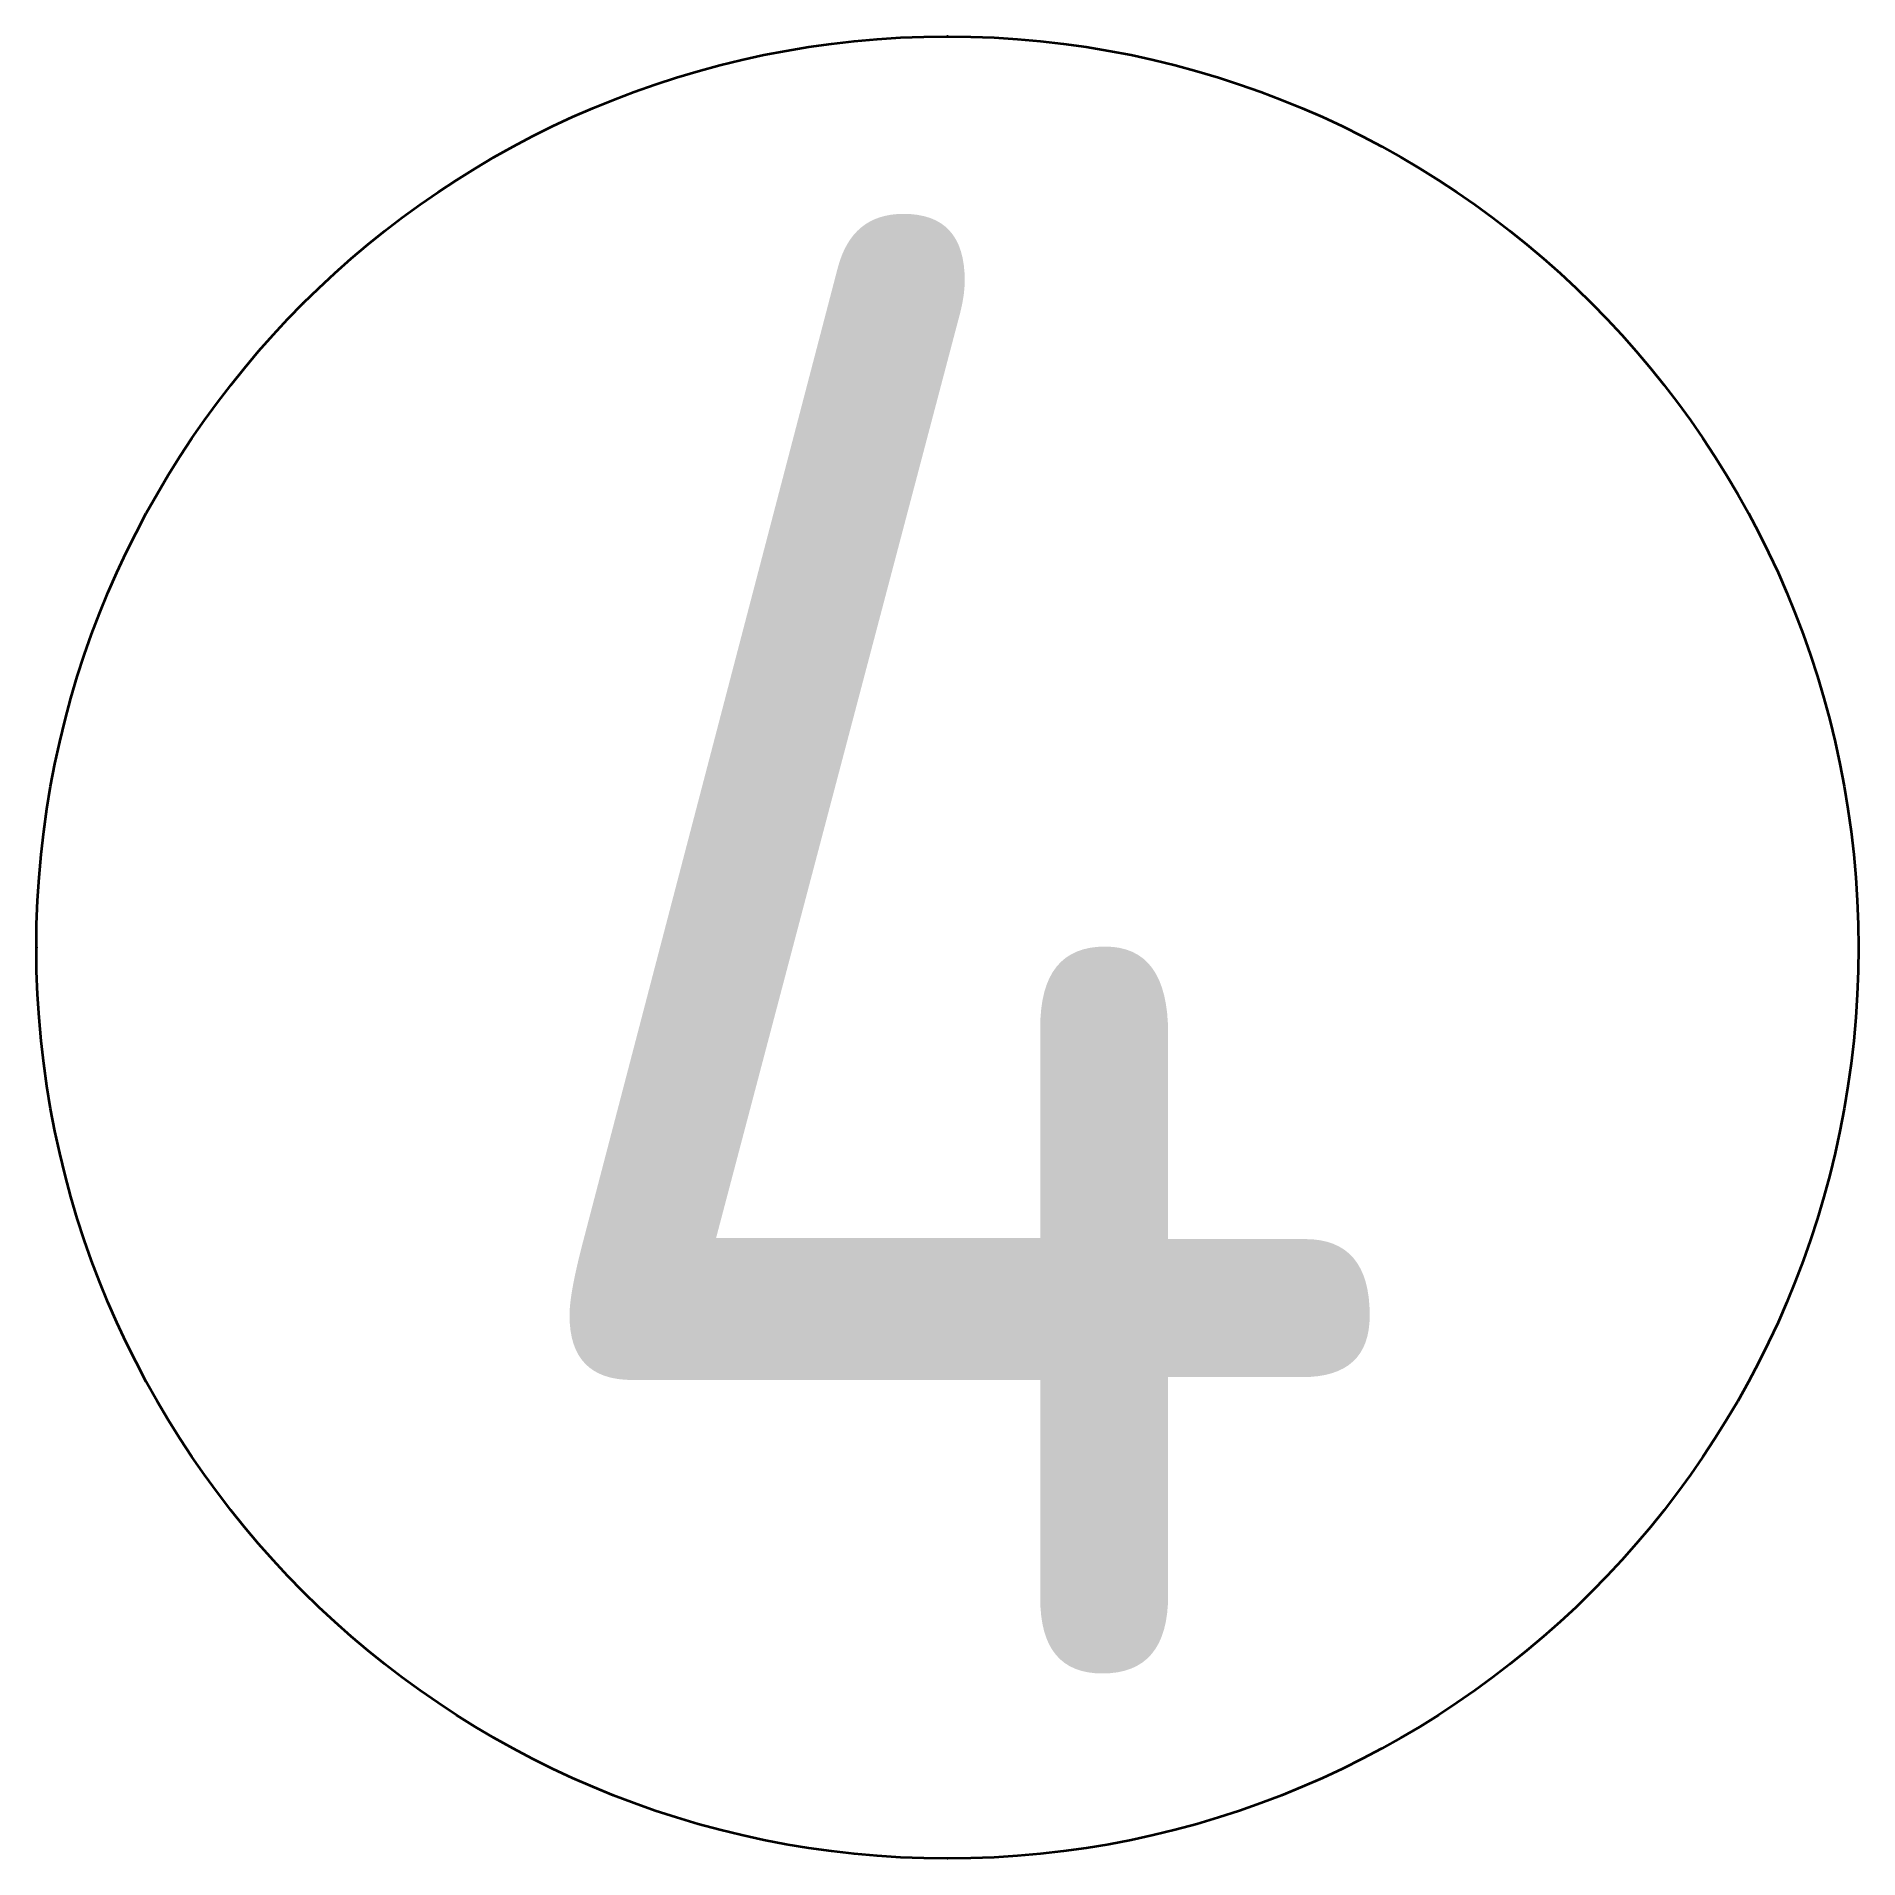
# Model space of a CAD drawing. Extents: x 136 to 774, y 18 to 422.
# Drawn here: x 136.28 to 146.28, y 70.78 to 80.78 of the extents above; entities outside this region: 6.
import ezdxf

# ---------------------------------------------------------------- set-up
doc = ezdxf.new("R2010")
doc.units = 0
doc.header["$LTSCALE"] = 8
doc.header["$MEASUREMENT"] = 0
doc.styles.get("Standard").update_dxf_attribs({"font": 'gbenor.shx', "bigfont": 'gbcbig.shx'})

msp = doc.modelspace()

# ---------------------------------------------------------------- linework, layer by layer
at = {"lineweight": 35}
for centre in [(629.283, 386.589), (141.281, 75.778)]:
    msp.add_circle(centre, 5, dxfattribs=at)
for p in [(621.283, 422.493), (141.281, 80.778), (137.746, 79.314), (136.281, 75.778)]:
    msp.add_point(p, dxfattribs=at)
for p in [(625.748, 383.053), (629.283, 381.589), (144.817, 79.314), (146.281, 75.778), (137.746, 72.243), (144.817, 72.243), (141.281, 70.778)]:
    msp.add_point(p)

# ---------------------------------------------------------------- texts
at = {"lineweight": 35, "char_height": 8, "width": 7.07107, "attachment_point": 5}
for s, insert in [('2', (629.283, 386.589)), ('4', (141.281, 75.778))]:
    msp.add_mtext(s, dxfattribs=dict(at, insert=insert))
at = {"insert": (748.5, 22), "char_height": 8, "width": 95, "attachment_point": 5}
msp.add_mtext('第三层板平法施工图', dxfattribs=at)

doc.saveas('drawing.dxf')
